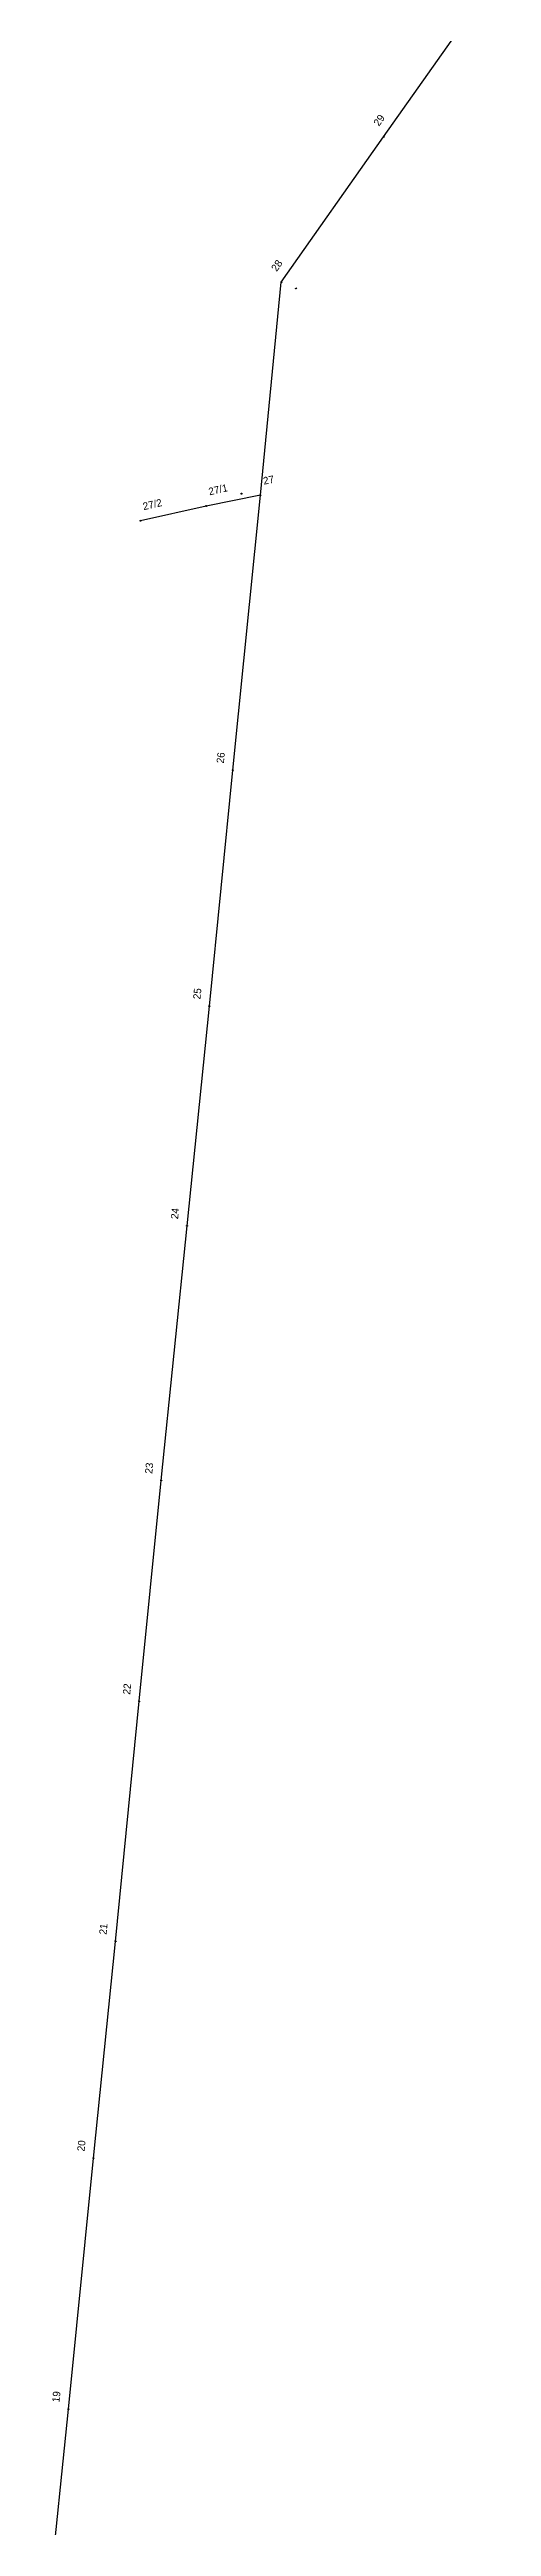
# Model space of a CAD drawing. Header units: metres. Extents: x 2259452 to 2262826, y 426390 to 431191.
# Drawn here: x 2260058 to 2260178, y 427083 to 427751 of the extents above; entities that cross this region are included whole.
import ezdxf

# ---------------------------------------------------------------- set-up
doc = ezdxf.new("R2010")
doc.units = ezdxf.units.M
for name, color, linetype in [('ВЛ-10кВ ф.8 ПС Володаровка', 5, 'Continuous'), ('опоры', 250, 'Continuous'), ('укосы', 250, 'Continuous')]:
    doc.layers.add(name, color=color, linetype=linetype)

# ---------------------------------------------------------------- blocks, each defined once
blk = doc.blocks.new('BL2')
blk.add_lwpolyline([(-0.09, -0.12), (-0.09, 0.12), (0.09, 0.12), (0.09, -0.12), (-0.09, -0.12)])
blk.add_attdef('НОМЕР', (1.5, 2.6), '', height=2)

msp = doc.modelspace()

# ---------------------------------------------------------------- linework, layer by layer
at = {"layer": 'ВЛ-10кВ ф.8 ПС Володаровка', "color": 5}
msp.add_lwpolyline([(2260058.33, 427064.4), (2260063.43, 427114.43), (2260070.2, 427182.14), (2260076.14, 427240.65), (2260082.52, 427305.43), (2260088.48, 427365.02), (2260095.45, 427433.73), (2260101.48, 427493.07), (2260107.8, 427556.74), (2260115.23, 427630.92), (2260120.89, 427688.4), (2260148.51, 427727.62), (2260177.61, 427768.98)], dxfattribs=at)
at = {"layer": 'ВЛ-10кВ ф.8 ПС Володаровка', "color": 6}
msp.add_lwpolyline([(2260115.23, 427630.92), (2260100.6, 427628.02), (2260082.87, 427624.03)], dxfattribs=at)

# ---------------------------------------------------------------- block references
at = {"layer": 'опоры', "color": 250}
for p, rotation, values in [((2260148.51, 427727.62), 54.87040767899543, {'НОМЕР': '29'}), ((2260120.89, 427688.4), 54.84230577399628, {'НОМЕР': '28'}), ((2260100.6, 427628.02), 12.68005030482815, {'НОМЕР': '27/1'}), ((2260115.23, 427630.92), 11.22633627321583, {'НОМЕР': '27'}), ((2260082.87, 427624.03), 12.68005030482815, {'НОМЕР': '27/2'}), ((2260107.8, 427556.74), 84.28066245038681, {'НОМЕР': '26'}), ((2260101.48, 427493.07), 84.3301194490809, {'НОМЕР': '25'}), ((2260095.45, 427433.73), 84.20813161388334, {'НОМЕР': '24'}), ((2260088.48, 427365.02), 84.20813161388334, {'НОМЕР': '23'}), ((2260082.52, 427305.43), 84.37862912192558, {'НОМЕР': '22'}), ((2260076.14, 427240.65), 84.37862912192558, {'НОМЕР': '21'}), ((2260070.2, 427182.14), 84.20413136780428, {'НОМЕР': '20'}), ((2260063.43, 427114.43), 84.28713900587272, {'НОМЕР': '19'})]:
    msp.add_blockref('BL2', p, dxfattribs=dict(at, rotation=rotation)).add_auto_attribs(values)
at = {"layer": 'укосы', "color": 250}
for p, rotation in [((2260124.85, 427686.75), 337.3708684067103), ((2260110.12, 427631.33), 355.4399528489126)]:
    msp.add_blockref('BL2', p, dxfattribs=dict(at, rotation=rotation))

doc.saveas('drawing.dxf')
